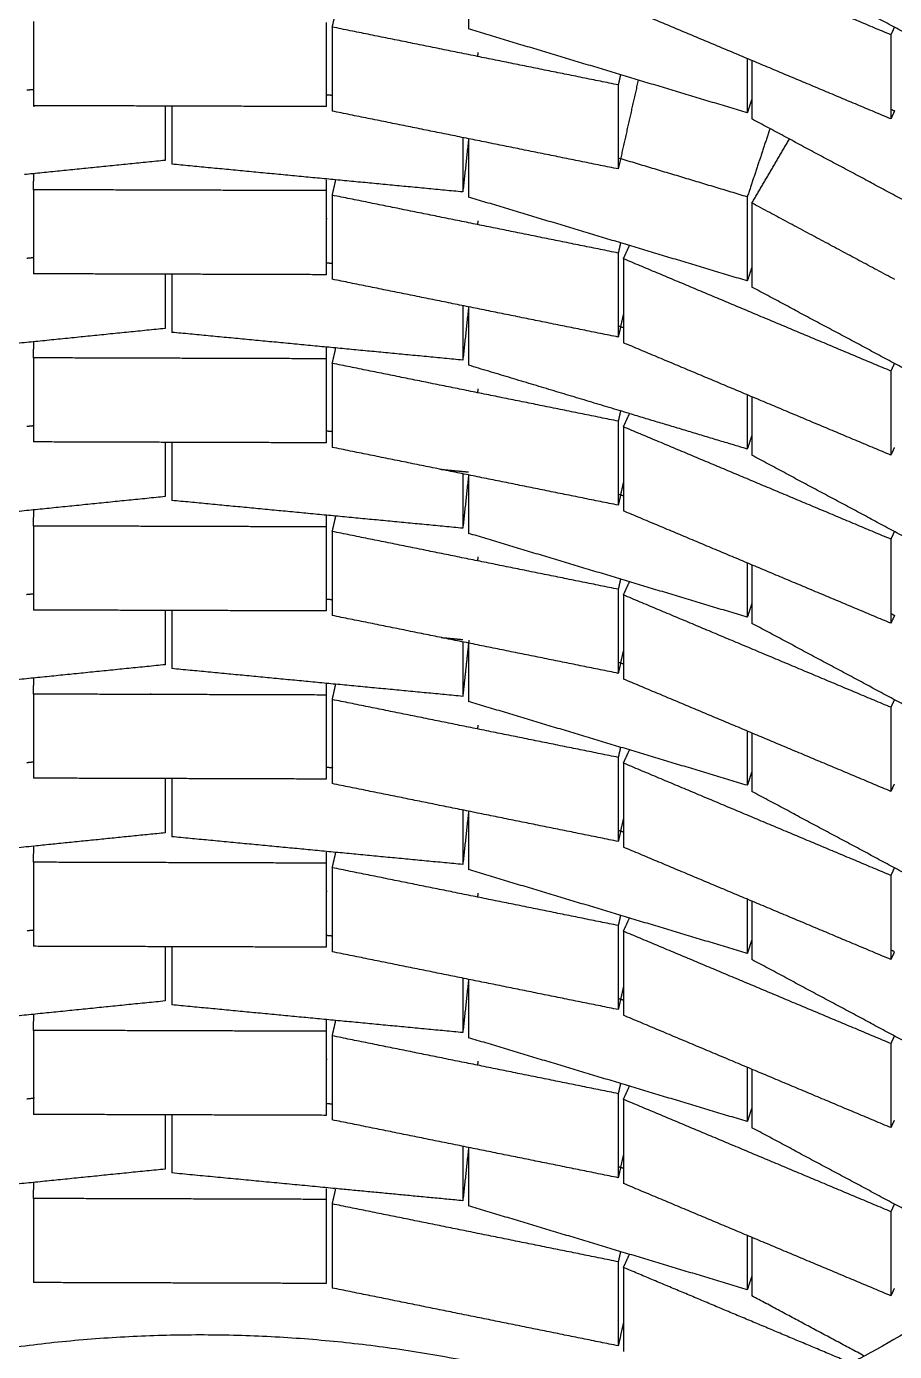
# Model space of a CAD drawing. Header units: centimetres. Extents: x 0 to 19.8, y 0 to 41.5.
# Drawn here: x 17.717 to 18.337, y 14.276 to 15.222 of the extents above; entities that cross this region are included whole.
import ezdxf

# ---------------------------------------------------------------- set-up
doc = ezdxf.new("R2010")
doc.units = ezdxf.units.CM
doc.layers.add('Make2D$Visible$Curves', color=7, linetype='Continuous', true_color=0x000000)

msp = doc.modelspace()

# ---------------------------------------------------------------- linework, layer by layer
at = {"layer": 'Make2D$Visible$Curves', "color": 18, "lineweight": -3, "true_color": 0x000000}
for points, weights, knots in [([(18.94033, 15.16942), (18.94033, 15.18396), (18.93995, 15.1985), (18.92003, 15.96182), (18.20108, 16.21905), (17.66782, 16.40984), (17.19928, 16.09167)], [0.992137350088, 0.995976141069, 1, 0.825021666223, 1, 0.864071957732, 0.939329292259], [-0.566626, -0.566626, -0.566626, -0.535834, -0.535834, 0.80315, 0.80315, 1.84331, 1.84331, 1.84331]), ([(17.21657, 15.98993), (17.65322, 16.31401), (18.16593, 16.13286), (18.83883, 15.89512), (18.84728, 15.18151), (18.84735, 15.17546), (18.84735, 15.16942)], [0.941506293451, 0.856573638651, 1, 0.819835262239, 1, 0.998141321531, 0.996320993359], [2.515272, 2.515272, 2.515272, 3.597399, 3.597399, 4.956711, 4.956711, 4.970734, 4.970734, 4.970734]), ([(17.22882, 15.89888), (17.66236, 16.21077), (18.16593, 16.03286), (18.81256, 15.8044), (18.84612, 15.11942)], [0.938958815068, 0.858769819386, 1, 0.825641357276, 0.988762031209], [2.531842, 2.531842, 2.531842, 3.597399, 3.597399, 4.912905, 4.912905, 4.912905]), ([(17.09989, 14.32314), (17.62142, 13.87595), (18.25532, 14.14081), (18.94033, 14.42702), (18.94033, 15.16942)], [0.973011863459, 0.839756556667, 1, 0.829045525154, 0.992137350088], [-3.101047, -3.101047, -3.101047, -1.874818, -1.874818, -0.566626, -0.566626, -0.566626]), ([(18.84735, 15.16942), (18.84735, 14.46471), (18.18864, 14.2143), (17.58784, 13.9859), (17.12182, 14.42856)], [0.996320993359, 0.821693940709, 1, 0.834780475099, 0.972589075988], [4.970734, 4.970734, 4.970734, 6.316022, 6.316022, 7.562575, 7.562575, 7.562575]), ([(17.09021, 14.23153), (17.61324, 13.77252), (18.25532, 14.0408), (18.94033, 14.32702), (18.94033, 15.06941)], [0.975929709242, 0.838022816373, 1, 0.829045525154, 0.992137350088], [-3.114314, -3.114314, -3.114314, -1.874818, -1.874818, -0.566626, -0.566626, -0.566626])]:
    msp.add_rational_spline(points, weights, degree=2, knots=knots, dxfattribs=at)
for points in [[(18.33398, 15.21556), (18.23855, 15.25565), (18.14311, 15.29574)], [(18.41667, 15.17813), (18.32573, 15.22682), (18.23478, 15.2755)], [(18.03262, 15.26146), (18.03262, 15.24059), (18.03262, 15.21973)], [(18.33398, 15.15556), (18.23855, 15.19565), (18.14311, 15.23574)], [(17.93538, 15.22108), (17.93661, 15.22656), (17.93784, 15.23204)], [(17.72219, 15.22498), (17.72219, 15.19498), (17.72219, 15.16498)], [(17.93091, 15.22434), (17.93091, 15.19434), (17.93091, 15.16434)], [(18.13943, 15.17981), (18.03741, 15.20045), (17.93538, 15.22108)], [(17.93538, 15.22108), (17.93538, 15.19108), (17.93538, 15.16108)], [(18.23152, 15.15989), (18.13207, 15.18981), (18.03262, 15.21973)], [(18.33662, 15.22128), (18.3353, 15.21842), (18.33398, 15.21556)], [(18.33398, 15.21556), (18.33398, 15.18556), (18.33398, 15.15556)], [(18.03928, 15.20291), (18.03913, 15.20152), (18.03897, 15.20013)], [(18.23152, 15.1986), (18.23152, 15.17925), (18.23152, 15.15989)], [(18.23478, 15.19724), (18.23478, 15.17637), (18.23478, 15.1555)], [(18.14107, 15.1871), (18.14025, 15.18346), (18.13943, 15.17981)], [(18.15368, 15.18331), (18.14656, 15.15156), (18.13943, 15.11981)], [(18.13943, 15.17981), (18.13943, 15.14981), (18.13943, 15.11981)], [(17.72219, 15.17646), (17.71981, 15.17622), (17.71744, 15.17598)], [(17.93538, 15.17227), (17.93323, 15.17248), (17.93109, 15.17268)], [(18.23478, 15.16971), (18.23315, 15.1648), (18.23152, 15.15989)], [(17.93091, 15.16434), (17.82655, 15.16466), (17.72219, 15.16498)], [(17.72265, 15.16417), (17.72265, 15.1647), (17.72266, 15.16522)], [(17.81608, 15.1647), (17.81608, 15.14533), (17.81608, 15.12597)], [(17.82089, 15.16468), (17.82089, 15.14394), (17.82089, 15.1232)], [(18.13943, 15.11981), (18.03741, 15.14045), (17.93538, 15.16108)], [(18.33674, 15.16156), (18.33536, 15.15856), (18.33398, 15.15556)], [(18.33672, 15.16093), (18.3354, 15.16164), (18.33408, 15.16235)], [(18.41667, 15.05813), (18.32573, 15.10682), (18.23478, 15.1555)], [(18.0285, 15.14243), (18.0285, 15.12291), (18.0285, 15.10339)], [(18.03262, 15.14141), (18.03056, 15.1224), (18.0285, 15.10339)], [(18.03262, 15.14158), (18.03262, 15.12065), (18.03262, 15.09973)], [(18.24767, 15.1486), (18.2396, 15.12425), (18.23152, 15.09989)], [(18.23478, 15.0955), (18.24816, 15.11834), (18.26154, 15.14118)], [(17.81608, 15.12597), (17.76585, 15.12088), (17.71561, 15.11579)], [(18.0285, 15.10339), (17.9247, 15.11329), (17.82089, 15.1232)], [(18.23152, 15.09989), (18.18548, 15.11374), (18.13943, 15.1276)], [(17.72219, 15.10498), (17.72224, 15.11073), (17.72228, 15.11647)], [(17.93091, 15.10434), (17.82655, 15.10466), (17.72219, 15.10498)], [(17.72219, 15.10498), (17.72219, 15.07498), (17.72219, 15.04498)], [(17.93097, 15.11208), (17.93094, 15.10821), (17.93091, 15.10434)], [(17.93091, 15.10434), (17.93091, 15.07434), (17.93091, 15.04434)], [(17.93538, 15.10108), (17.93661, 15.10656), (17.93784, 15.11204)], [(18.13943, 15.05981), (18.03741, 15.08045), (17.93538, 15.10108)], [(17.93538, 15.10108), (17.93538, 15.07108), (17.93538, 15.04108)], [(18.23152, 15.03989), (18.13207, 15.06981), (18.03262, 15.09973)], [(18.23152, 15.09989), (18.23152, 15.06989), (18.23152, 15.03989)], [(18.33672, 15.04093), (18.28575, 15.06822), (18.23478, 15.0955)], [(18.23478, 15.0955), (18.23478, 15.0655), (18.23478, 15.0355)], [(17.93114, 15.08435), (17.93141, 15.08435), (17.93169, 15.08435)], [(18.03928, 15.08291), (18.03915, 15.08175), (18.03902, 15.08059)], [(18.14111, 15.06731), (18.14027, 15.06356), (18.13943, 15.05981)], [(17.72237, 15.05648), (17.71981, 15.05622), (17.71726, 15.05596)], [(18.13943, 15.05981), (18.13943, 15.02981), (18.13943, 14.99981)], [(18.14311, 15.05574), (18.14529, 15.06046), (18.14746, 15.06518)], [(17.93538, 15.05227), (17.93316, 15.05249), (17.93095, 15.0527)], [(18.33398, 14.97556), (18.23855, 15.01565), (18.14311, 15.05574)], [(18.14311, 15.05574), (18.14311, 15.02574), (18.14311, 14.99574)], [(18.23478, 15.04971), (18.23315, 15.0448), (18.23152, 15.03989)], [(17.93091, 15.04434), (17.82655, 15.04466), (17.72219, 15.04498)], [(17.81608, 15.04471), (17.81608, 15.02534), (17.81608, 15.00597)], [(17.82089, 15.04468), (17.82089, 15.02394), (17.82089, 15.0032)], [(18.13943, 14.99981), (18.03741, 15.02045), (17.93538, 15.04108)], [(18.41667, 14.93813), (18.32573, 14.98682), (18.23478, 15.0355)], [(18.0285, 15.02238), (18.0285, 15.00288), (18.0285, 14.98339)], [(18.03262, 15.02143), (18.03056, 15.00241), (18.0285, 14.98339)], [(18.03262, 15.02146), (18.03262, 15.00059), (18.03262, 14.97973)], [(18.14311, 15.01621), (18.14127, 15.00801), (18.13943, 14.99981)], [(17.81608, 15.00597), (17.71225, 14.99545), (17.60842, 14.98493)], [(18.0285, 14.98339), (17.9247, 14.99329), (17.82089, 15.0032)], [(18.14311, 15.00649), (18.14127, 15.00704), (18.13943, 15.0076)], [(17.72219, 14.98498), (17.72224, 14.99073), (17.72228, 14.99647)], [(17.93098, 14.99269), (17.93094, 14.98852), (17.93091, 14.98434)], [(17.93538, 14.98108), (17.93661, 14.98656), (17.93784, 14.99204)], [(18.33398, 14.91556), (18.23855, 14.95565), (18.14311, 14.99574)], [(17.93091, 14.98434), (17.82655, 14.98466), (17.72219, 14.98498)], [(17.72219, 14.98498), (17.72219, 14.95498), (17.72219, 14.92498)], [(17.93091, 14.98434), (17.93091, 14.95434), (17.93091, 14.92434)], [(18.13943, 14.93981), (18.03741, 14.96045), (17.93538, 14.98108)], [(17.93538, 14.98108), (17.93538, 14.95108), (17.93538, 14.92108)], [(18.33656, 14.98116), (18.33527, 14.97836), (18.33398, 14.97556)], [(18.14737, 14.94521), (18.09, 14.96247), (18.03262, 14.97973)], [(18.33398, 14.97556), (18.33398, 14.94556), (18.33398, 14.91556)], [(18.03928, 14.96291), (18.03914, 14.96161), (18.039, 14.96032)], [(18.23152, 14.95873), (18.23152, 14.93931), (18.23152, 14.91989)], [(18.23478, 14.95724), (18.23478, 14.93637), (18.23478, 14.9155)], [(18.14107, 14.9471), (18.14025, 14.94346), (18.13943, 14.93981)], [(18.14311, 14.93574), (18.14532, 14.94053), (18.14753, 14.94532)], [(18.23152, 14.91989), (18.18958, 14.93251), (18.14763, 14.94513)], [(17.72262, 14.9365), (17.72002, 14.93624), (17.71742, 14.93597)], [(18.13943, 14.93981), (18.13943, 14.90981), (18.13943, 14.87981)], [(18.33398, 14.85556), (18.23855, 14.89565), (18.14311, 14.93574)], [(18.14311, 14.93574), (18.14311, 14.90574), (18.14311, 14.87574)], [(17.93091, 14.92434), (17.82655, 14.92466), (17.72219, 14.92498)], [(17.81608, 14.9247), (17.81608, 14.90533), (17.81608, 14.88597)], [(17.82089, 14.92491), (17.82089, 14.90406), (17.82089, 14.8832)], [(17.93547, 14.93227), (17.93319, 14.93248), (17.93091, 14.9327)], [(18.23478, 14.92971), (18.23315, 14.9248), (18.23152, 14.91989)], [(18.13943, 14.87981), (18.03741, 14.90045), (17.93538, 14.92108)], [(18.41667, 14.81813), (18.32573, 14.86682), (18.23478, 14.9155)], [(18.33651, 14.92104), (18.33524, 14.9183), (18.33398, 14.91556)], [(18.01268, 14.90545), (18.02265, 14.90449), (18.03262, 14.90354)], [(18.0285, 14.90225), (18.0285, 14.88282), (18.0285, 14.86339)], [(18.03262, 14.90141), (18.03056, 14.8824), (18.0285, 14.86339)], [(18.03262, 14.90144), (18.03262, 14.88059), (18.03262, 14.85973)], [(18.14312, 14.89624), (18.14128, 14.88802), (18.13943, 14.87981)], [(17.81608, 14.88597), (17.71225, 14.87545), (17.60842, 14.86493)], [(18.14341, 14.8864), (18.1415, 14.88698), (18.13958, 14.88755)], [(17.72219, 14.86498), (17.72224, 14.87073), (17.72228, 14.87647)], [(18.0285, 14.86339), (17.9247, 14.87329), (17.82089, 14.8832)], [(17.93098, 14.87269), (17.93094, 14.86852), (17.93091, 14.86434)], [(17.93538, 14.86108), (17.93661, 14.86656), (17.93784, 14.87204)], [(18.33398, 14.79556), (18.23855, 14.83565), (18.14311, 14.87574)], [(17.93091, 14.86434), (17.82655, 14.86466), (17.72219, 14.86498)], [(17.72219, 14.86498), (17.72219, 14.83498), (17.72219, 14.80498)], [(17.93091, 14.86434), (17.93091, 14.83434), (17.93091, 14.80434)], [(18.13943, 14.81981), (18.03741, 14.84045), (17.93538, 14.86108)], [(17.93538, 14.86108), (17.93538, 14.83108), (17.93538, 14.80108)], [(18.23152, 14.79989), (18.13207, 14.82981), (18.03262, 14.85973)], [(18.33651, 14.86106), (18.33525, 14.85831), (18.33398, 14.85556)], [(18.33398, 14.85556), (18.33398, 14.82556), (18.33398, 14.79556)], [(18.03928, 14.84291), (18.03914, 14.84165), (18.039, 14.84038)], [(18.23152, 14.8386), (18.23152, 14.81925), (18.23152, 14.79989)], [(18.23478, 14.83738), (18.23478, 14.81644), (18.23478, 14.7955)], [(18.14107, 14.8271), (18.14025, 14.82346), (18.13943, 14.81981)], [(18.13943, 14.81981), (18.13943, 14.78981), (18.13943, 14.75981)], [(18.14311, 14.81574), (18.14534, 14.82058), (18.14757, 14.82542)], [(17.72234, 14.81647), (17.71974, 14.81621), (17.71714, 14.81595)], [(17.93552, 14.81226), (17.93341, 14.81246), (17.93129, 14.81266)], [(18.33398, 14.73556), (18.23855, 14.77565), (18.14311, 14.81574)], [(18.14311, 14.81574), (18.14311, 14.78574), (18.14311, 14.75574)], [(17.93091, 14.80434), (17.82655, 14.80466), (17.72219, 14.80498)], [(17.81608, 14.8047), (17.81608, 14.78533), (17.81608, 14.76597)], [(17.82089, 14.80468), (17.82089, 14.78394), (17.82089, 14.7632)], [(18.13943, 14.75981), (18.03741, 14.78045), (17.93538, 14.80108)], [(18.23478, 14.80971), (18.23315, 14.8048), (18.23152, 14.79989)], [(18.33672, 14.80093), (18.33535, 14.80166), (18.33398, 14.8024)], [(18.33656, 14.80115), (18.33527, 14.79836), (18.33398, 14.79556)], [(18.41667, 14.69813), (18.32573, 14.74682), (18.23478, 14.7955)], [(18.013, 14.78542), (18.02079, 14.78467), (18.02858, 14.78393)], [(18.03285, 14.78352), (18.03067, 14.76346), (18.0285, 14.74339)], [(18.0285, 14.78225), (18.0285, 14.76282), (18.0285, 14.74339)], [(18.03262, 14.78146), (18.03262, 14.76059), (18.03262, 14.73973)], [(18.14311, 14.77621), (18.14127, 14.76801), (18.13943, 14.75981)], [(17.81608, 14.76597), (17.71225, 14.75545), (17.60842, 14.74493)], [(18.0285, 14.74339), (17.9247, 14.75329), (17.82089, 14.7632)], [(18.14311, 14.76649), (18.14127, 14.76704), (18.13943, 14.7676)], [(17.72219, 14.74498), (17.72224, 14.75073), (17.72228, 14.75647)], [(18.33398, 14.67556), (18.23855, 14.71565), (18.14311, 14.75574)], [(17.93091, 14.74434), (17.82655, 14.74466), (17.72219, 14.74498)], [(17.72219, 14.74498), (17.72219, 14.71498), (17.72219, 14.68498)], [(17.80553, 14.74543), (17.80556, 14.74519), (17.80558, 14.74494)], [(17.93098, 14.75269), (17.93094, 14.74852), (17.93091, 14.74434)], [(17.93091, 14.74434), (17.93091, 14.71434), (17.93091, 14.68434)], [(17.93538, 14.74108), (17.93664, 14.74671), (17.93791, 14.75234)], [(18.13943, 14.69981), (18.03741, 14.72045), (17.93538, 14.74108)], [(17.93538, 14.74108), (17.93538, 14.71108), (17.93538, 14.68108)], [(18.23152, 14.67989), (18.13207, 14.70981), (18.03262, 14.73973)], [(18.33655, 14.74114), (18.33527, 14.73835), (18.33398, 14.73556)], [(18.33398, 14.73556), (18.33398, 14.70556), (18.33398, 14.67556)], [(18.03928, 14.72291), (18.03913, 14.72152), (18.03897, 14.72013)], [(18.23152, 14.7186), (18.23152, 14.69925), (18.23152, 14.67989)], [(18.23478, 14.71724), (18.23478, 14.69637), (18.23478, 14.6755)], [(18.14107, 14.7071), (18.14025, 14.70346), (18.13943, 14.69981)], [(17.72219, 14.69646), (17.71979, 14.69622), (17.7174, 14.69597)], [(18.13943, 14.69981), (18.13943, 14.66981), (18.13943, 14.63981)], [(18.14311, 14.69574), (18.14531, 14.70051), (18.14751, 14.70527)], [(17.9358, 14.69223), (17.93336, 14.69247), (17.93091, 14.6927)], [(18.33398, 14.61556), (18.23855, 14.65565), (18.14311, 14.69574)], [(18.14311, 14.69574), (18.14311, 14.66574), (18.14311, 14.63574)], [(18.23478, 14.68971), (18.23315, 14.6848), (18.23152, 14.67989)], [(17.93091, 14.68434), (17.82655, 14.68466), (17.72219, 14.68498)], [(17.72266, 14.68498), (17.72266, 14.68528), (17.72266, 14.68559)], [(17.81608, 14.6847), (17.81608, 14.66533), (17.81608, 14.64597)], [(17.82089, 14.68468), (17.82089, 14.66394), (17.82089, 14.6432)], [(18.13943, 14.63981), (18.03741, 14.66045), (17.93538, 14.68108)], [(18.33639, 14.68079), (18.33518, 14.67818), (18.33398, 14.67556)], [(18.41667, 14.57813), (18.32573, 14.62682), (18.23478, 14.6755)], [(18.0285, 14.66225), (18.0285, 14.64282), (18.0285, 14.62339)], [(18.03263, 14.66149), (18.03056, 14.64244), (18.0285, 14.62339)], [(18.03262, 14.66152), (18.03262, 14.64063), (18.03262, 14.61973)], [(18.14311, 14.65621), (18.14127, 14.64801), (18.13943, 14.63981)], [(17.81608, 14.64597), (17.76942, 14.64125), (17.72277, 14.63652)], [(18.0285, 14.62339), (17.9247, 14.63329), (17.82089, 14.6432)], [(18.14338, 14.64641), (18.14147, 14.64698), (18.13955, 14.64756)], [(17.72225, 14.63646), (17.66534, 14.6307), (17.60842, 14.62493)], [(17.72219, 14.62498), (17.72224, 14.63073), (17.72228, 14.63647)], [(17.93097, 14.63226), (17.93094, 14.6283), (17.93091, 14.62434)], [(17.93538, 14.62108), (17.93661, 14.62656), (17.93784, 14.63204)], [(18.33398, 14.55556), (18.23855, 14.59565), (18.14311, 14.63574)], [(17.93091, 14.62434), (17.82655, 14.62466), (17.72219, 14.62498)], [(17.72219, 14.62498), (17.72219, 14.59498), (17.72219, 14.56498)], [(17.93091, 14.62434), (17.93091, 14.59434), (17.93091, 14.56434)], [(18.13943, 14.57981), (18.03741, 14.60045), (17.93538, 14.62108)], [(17.93538, 14.62108), (17.93538, 14.59108), (17.93538, 14.56108)], [(18.33651, 14.62104), (18.33524, 14.6183), (18.33398, 14.61556)], [(18.23152, 14.55989), (18.13207, 14.58981), (18.03262, 14.61973)], [(18.33398, 14.61556), (18.33398, 14.58556), (18.33398, 14.55556)], [(17.93125, 14.60435), (17.93147, 14.60435), (17.93169, 14.60435)], [(18.03928, 14.60291), (18.03913, 14.60152), (18.03897, 14.60013)], [(18.23152, 14.59901), (18.23152, 14.57945), (18.23152, 14.55989)], [(18.23478, 14.59734), (18.23478, 14.57642), (18.23478, 14.5555)], [(18.14107, 14.5871), (18.14025, 14.58346), (18.13943, 14.57981)], [(18.14311, 14.57574), (18.14534, 14.58057), (18.14756, 14.58539)], [(17.72232, 14.57647), (17.71999, 14.57623), (17.71765, 14.576)], [(18.13943, 14.57981), (18.13943, 14.54981), (18.13943, 14.51981)], [(18.33398, 14.49556), (18.23855, 14.53565), (18.14311, 14.57574)], [(18.14311, 14.57574), (18.14311, 14.54574), (18.14311, 14.51574)], [(17.93091, 14.56434), (17.82655, 14.56466), (17.72219, 14.56498)], [(17.81608, 14.5647), (17.81608, 14.54533), (17.81608, 14.52597)], [(17.82089, 14.56468), (17.82089, 14.54394), (17.82089, 14.5232)], [(17.93538, 14.57227), (17.93315, 14.57249), (17.93091, 14.5727)], [(18.23478, 14.56971), (18.23315, 14.5648), (18.23152, 14.55989)], [(18.13943, 14.51981), (18.03741, 14.54045), (17.93538, 14.56108)], [(18.41667, 14.45813), (18.32573, 14.50682), (18.23478, 14.5555)], [(18.33639, 14.56111), (18.33519, 14.56175), (18.33398, 14.5624)], [(18.33649, 14.56101), (18.33524, 14.55829), (18.33398, 14.55556)], [(18.0285, 14.54225), (18.0285, 14.52282), (18.0285, 14.50339)], [(18.03263, 14.5415), (18.03056, 14.52244), (18.0285, 14.50339)], [(18.03262, 14.54141), (18.03262, 14.52057), (18.03262, 14.49973)], [(18.14319, 14.53657), (18.14131, 14.52819), (18.13943, 14.51981)], [(18.1437, 14.52631), (18.14157, 14.52696), (18.13943, 14.5276)], [(17.81608, 14.52597), (17.71225, 14.51545), (17.60842, 14.50493)], [(17.72219, 14.50498), (17.72224, 14.51094), (17.72228, 14.5169)], [(18.0285, 14.50339), (17.9247, 14.51329), (17.82089, 14.5232)], [(17.93098, 14.51269), (17.93094, 14.50852), (17.93091, 14.50434)], [(17.93538, 14.50108), (17.93661, 14.50656), (17.93784, 14.51204)], [(18.33398, 14.43556), (18.23855, 14.47565), (18.14311, 14.51574)], [(17.93091, 14.50434), (17.82655, 14.50466), (17.72219, 14.50498)], [(17.72219, 14.50498), (17.72219, 14.47498), (17.72219, 14.44498)], [(17.93091, 14.50434), (17.93091, 14.47434), (17.93091, 14.44434)], [(18.13943, 14.45981), (18.03741, 14.48045), (17.93538, 14.50108)], [(17.93538, 14.50108), (17.93538, 14.47108), (17.93538, 14.44108)], [(18.23152, 14.43989), (18.13207, 14.46981), (18.03262, 14.49973)], [(18.33654, 14.50112), (18.33526, 14.49834), (18.33398, 14.49556)], [(18.33398, 14.49556), (18.33398, 14.46556), (18.33398, 14.43556)], [(17.93096, 14.48436), (17.93132, 14.48435), (17.93169, 14.48435)], [(18.03928, 14.48291), (18.03913, 14.48152), (18.03897, 14.48013)], [(18.23152, 14.4786), (18.23152, 14.45925), (18.23152, 14.43989)], [(18.23478, 14.47724), (18.23478, 14.45637), (18.23478, 14.4355)], [(18.14107, 14.4671), (18.14025, 14.46346), (18.13943, 14.45981)], [(18.14311, 14.45574), (18.14529, 14.46046), (18.14746, 14.46518)], [(17.72275, 14.45651), (17.72006, 14.45624), (17.71737, 14.45597)], [(17.93513, 14.4523), (17.93316, 14.45249), (17.93118, 14.45268)], [(18.13943, 14.45981), (18.13943, 14.42981), (18.13943, 14.39981)], [(18.33398, 14.37556), (18.23855, 14.41565), (18.14311, 14.45574)], [(18.14311, 14.45574), (18.14311, 14.42574), (18.14311, 14.39574)], [(17.93091, 14.44434), (17.82655, 14.44466), (17.72219, 14.44498)], [(17.81608, 14.4447), (17.81608, 14.42533), (17.81608, 14.40597)], [(17.82089, 14.44482), (17.82089, 14.42401), (17.82089, 14.4032)], [(18.23478, 14.44971), (18.23315, 14.4448), (18.23152, 14.43989)], [(18.13943, 14.39981), (18.03741, 14.42045), (17.93538, 14.44108)], [(18.41667, 14.33813), (18.32573, 14.38682), (18.23478, 14.4355)], [(18.33632, 14.44065), (18.33515, 14.43811), (18.33398, 14.43556)], [(18.0285, 14.42225), (18.0285, 14.40282), (18.0285, 14.38339)], [(18.03262, 14.42145), (18.03056, 14.40242), (18.0285, 14.38339)], [(18.03262, 14.42173), (18.03262, 14.40073), (18.03262, 14.37973)], [(18.14311, 14.41621), (18.14127, 14.40801), (18.13943, 14.39981)], [(17.81608, 14.40597), (17.71225, 14.39545), (17.60842, 14.38493)], [(18.14272, 14.40661), (18.14112, 14.40709), (18.13953, 14.40757)], [(17.72219, 14.38498), (17.72224, 14.39077), (17.72228, 14.39655)], [(17.93761, 14.39206), (17.87925, 14.39763), (17.82089, 14.4032)], [(18.33398, 14.31556), (18.23855, 14.35565), (18.14311, 14.39574)], [(17.93091, 14.38434), (17.82655, 14.38466), (17.72219, 14.38498)], [(17.72219, 14.38498), (17.72219, 14.35498), (17.72219, 14.32498)], [(17.93097, 14.39214), (17.93094, 14.38824), (17.93091, 14.38434)], [(17.93538, 14.38108), (17.93661, 14.38656), (17.93784, 14.39204)], [(18.0285, 14.38339), (17.98329, 14.3877), (17.93809, 14.39202)], [(17.93091, 14.38434), (17.93091, 14.35434), (17.93091, 14.32434)], [(17.93538, 14.38108), (17.93538, 14.35108), (17.93538, 14.32108)], [(18.13943, 14.33981), (18.03741, 14.36045), (17.93538, 14.38108)], [(18.23152, 14.31989), (18.13207, 14.34981), (18.03262, 14.37973)], [(18.33651, 14.38104), (18.33524, 14.3783), (18.33398, 14.37556)], [(18.33398, 14.37556), (18.33398, 14.34556), (18.33398, 14.31556)], [(18.23152, 14.3586), (18.23152, 14.33925), (18.23152, 14.31989)], [(18.23478, 14.35729), (18.23478, 14.3364), (18.23478, 14.3155)], [(18.14109, 14.34722), (18.14026, 14.34351), (18.13943, 14.33981)], [(18.13943, 14.33981), (18.13943, 14.30981), (18.13943, 14.27981)], [(18.14311, 14.33574), (18.14533, 14.34055), (18.14755, 14.34537)], [(18.30569, 14.26745), (18.2244, 14.3016), (18.14311, 14.33574)], [(18.14311, 14.33574), (18.14311, 14.30574), (18.14311, 14.27574)], [(18.2349, 14.33007), (18.23321, 14.32498), (18.23152, 14.31989)], [(17.93091, 14.32434), (17.82655, 14.32466), (17.72219, 14.32498)], [(18.13943, 14.27981), (18.03741, 14.30045), (17.93538, 14.32108)], [(18.33643, 14.32087), (18.3352, 14.31822), (18.33398, 14.31556)], [(18.31509, 14.27251), (18.27493, 14.29401), (18.23478, 14.3155)], [(18.14311, 14.29621), (18.14127, 14.28801), (18.13943, 14.27981)]]:
    msp.add_open_spline(points, degree=2, dxfattribs=at)
msp.add_rational_spline([(18.2017, 14.21911), (17.83227, 14.36441), (17.46516, 14.21335)], [0.881404504335, 0.821682931427, 0.890023248743], degree=2, dxfattribs=at)

doc.saveas('drawing.dxf')
